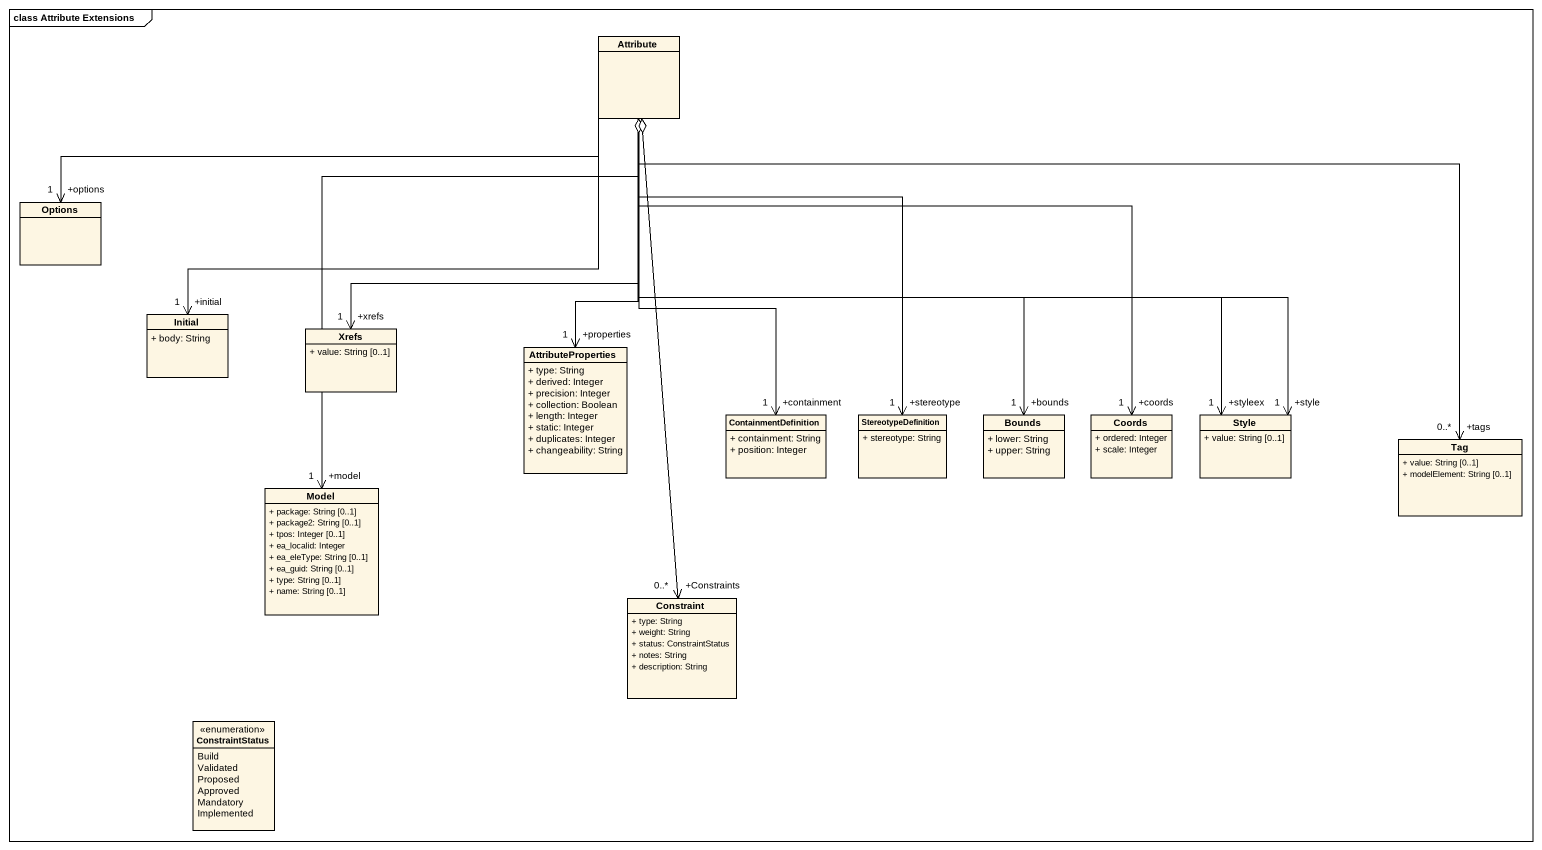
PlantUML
@startuml
mainframe class Attribute Extensions
hide circle
hide empty members
skinparam classAttributeIconSize 0
class Attribute
class Options
class Initial {
  + body: String
}
class Xrefs {
  + value: String [0..1]
}
class AttributeProperties {
  + type: String
  + derived: Integer
  + precision: Integer
  + collection: Boolean
  + length: Integer
  + static: Integer
  + duplicates: Integer
  + changeability: String
}
class ContainmentDefinition {
  + containment: String
  + position: Integer
}
class StereotypeDefinition {
  + stereotype: String
}
class Bounds {
  + lower: String
  + upper: String
}
class Coords {
  + ordered: Integer
  + scale: Integer
}
class Style {
  + value: String [0..1]
}
class Tag {
  + value: String [0..1]
  + modelElement: String [0..1]
}
class Model {
  + package: String [0..1]
  + package2: String [0..1]
  + tpos: Integer [0..1]
  + ea_localid: Integer
  + ea_eleType: String [0..1]
  + ea_guid: String [0..1]
  + type: String [0..1]
  + name: String [0..1]
}
class Constraint {
  + type: String
  + weight: String
  + status: ConstraintStatus
  + notes: String
  + description: String
}
enum ConstraintStatus {
  Build
  Validated
  Proposed
  Approved
  Mandatory
  Implemented
}
Attribute -left-> "+options\n1" Options
Attribute -left-> "+initial\n1" Initial
Attribute --> "+xrefs\n1" Xrefs
Attribute --> "+properties\n1" AttributeProperties
Attribute --> "+containment\n1" ContainmentDefinition
Attribute --> "+stereotype\n1" StereotypeDefinition
Attribute --> "+bounds\n1" Bounds
Attribute --> "+coords\n1" Coords
Attribute --> "+style\n1" Style
Attribute --> "+styleex\n1" Style
Attribute --> "+model\n1" Model
Tag "+tags\n0..*" <-left-o Attribute
Constraint "+Constraints\n0..*" <-up-o Attribute
@enduml
